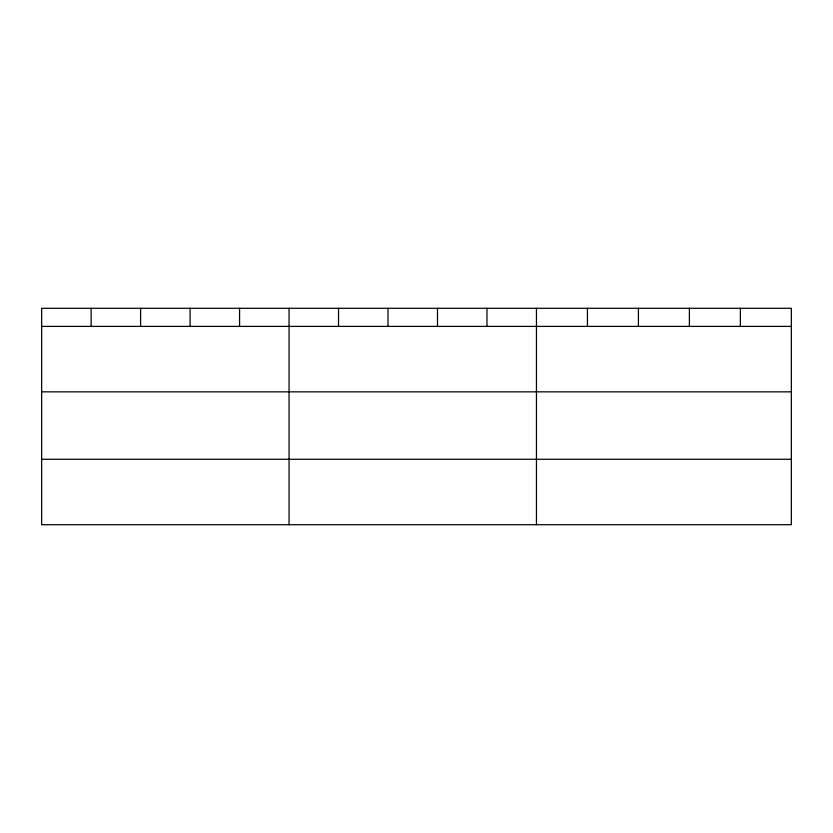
<?xml version="1.0" encoding="UTF-8"?>
<svg xmlns="http://www.w3.org/2000/svg" width="833" height="833" viewBox="0 0 833 833"><rect width="100%" height="100%" fill="white"/><g stroke="black" fill="none" stroke-linecap="round" stroke-linejoin="round"><path stroke-width="1.25" d="M791.35 391.843L791.35 308.293L41.65 308.293L41.65 524.707L791.35 524.707L791.35 391.843L41.65 391.843M41.65 326.401L791.35 326.401M41.65 459.264L791.35 459.264M740.37 308.293L740.37 326.401M689.391 308.293L689.391 326.401M638.411 308.293L638.411 326.401M587.432 308.293L587.432 326.401M536.452 308.293L536.452 524.707M486.972 308.293L486.972 326.401M437.492 308.293L437.492 326.401M388.011 308.293L388.011 326.401M338.531 308.293L338.531 326.401M289.051 308.293L289.051 524.707M239.571 308.293L239.571 326.401M190.091 308.293L190.091 326.401M140.61 308.293L140.61 326.401M91.13 308.293L91.13 326.401"/></g></svg>
